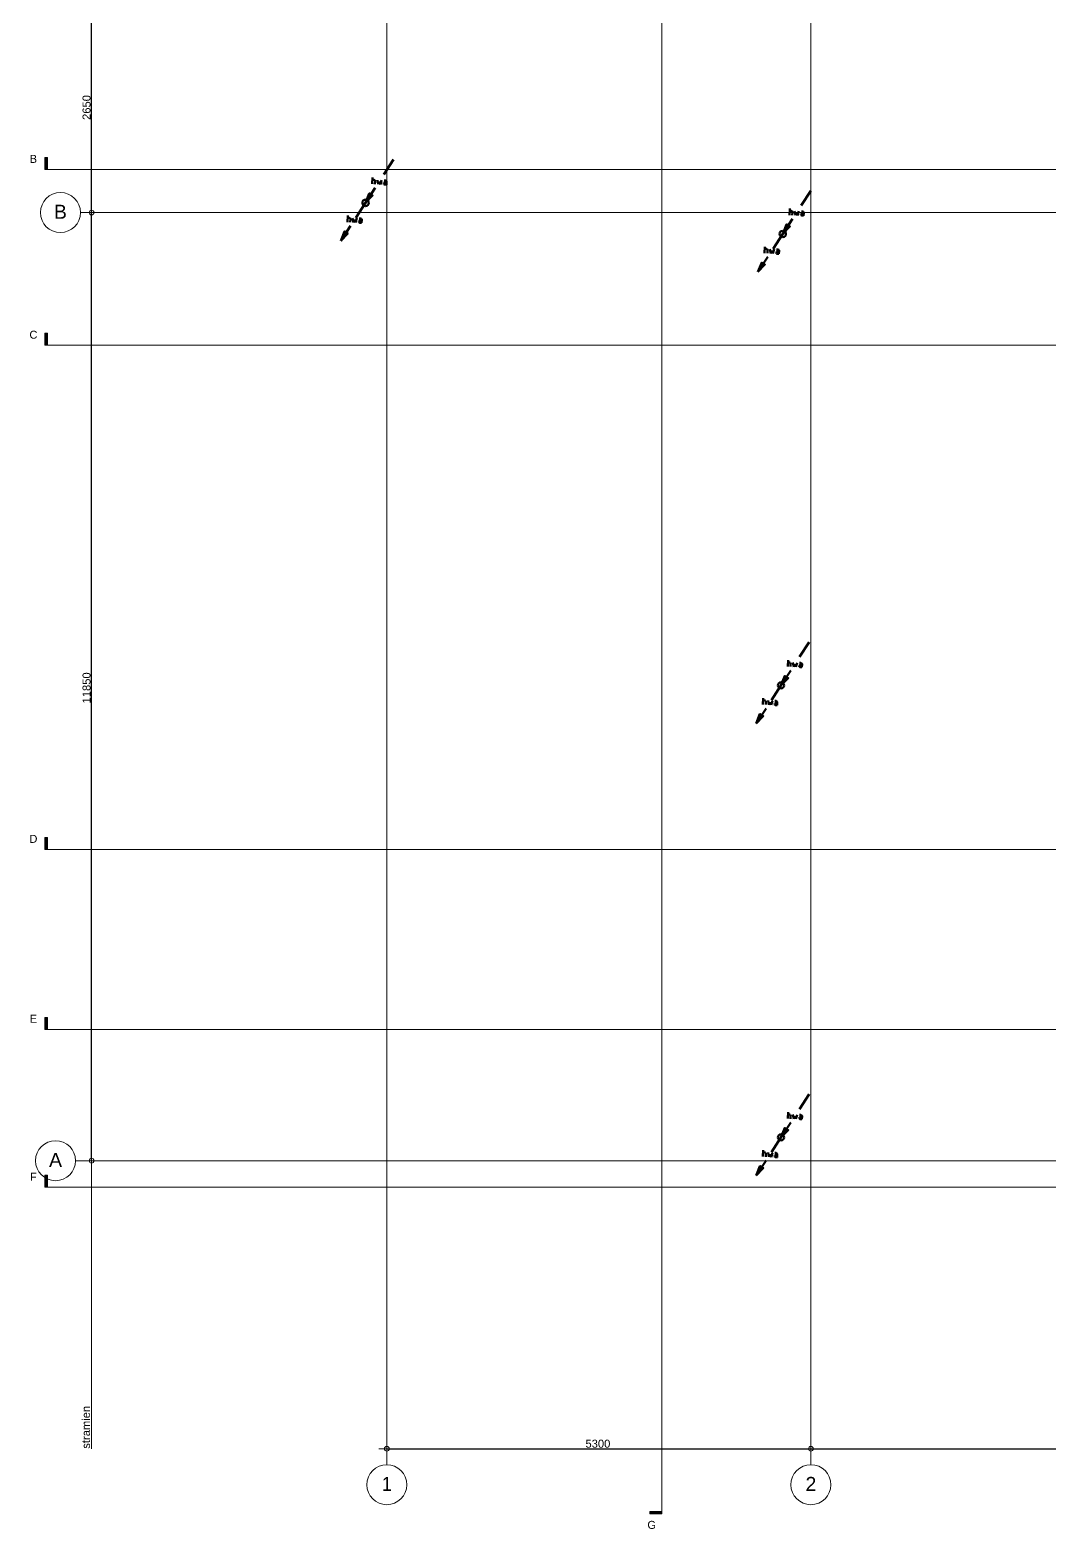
# Model space of a CAD drawing. Header units: metres. Extents: x -4.5 to 35.1, y -3.6 to 25.4.
# Drawn here: x -4.46 to 8.28, y -3.6 to 15.13 of the extents above; entities that cross this region are included whole.
import ezdxf

# ---------------------------------------------------------------- set-up
doc = ezdxf.new("R2010")
doc.units = ezdxf.units.M
doc.header["$PDMODE"] = 65
doc.layers.add('New_A Stramien', color=7, linetype='Continuous', lineweight=13)
doc.layers.add('Standard', color=7, linetype='Continuous', lineweight=25)
doc.styles.add('ARIAL', font='ARIAL.TTF')
doc.dimstyles.new('_DIMSTYLE_3', dxfattribs={"dimtxt": 0.1, "dimasz": 0.2, "dimexe": 0, "dimexo": 0, "dimgap": 0.05, "dimtad": 2, "dimdec": 0, "dimlfac": 1000, "dimrnd": 1, "dimdsep": 46, "dimtxsty": 'ARIAL', "dimblk1": 'ALL_ML_KREIS', "dimblk2": 'ALL_ML_KREIS', "dimsah": 1, "dimcen": 0, "dimclrd": 9, "dimclre": 9, "dimclrt": 9, "dimadec": 0, "dimazin": 0, "dimtfac": 1, "dimtdec": 0, "dimtix": 1, "dimtmove": 2, "dimatfit": 3, "dimfxl": 0, "dimtzin": 0, "dimlwd": 0, "dimlwe": 13, "dimarcsym": 0})

# ---------------------------------------------------------------- blocks, each defined once
blk = doc.blocks.new('COMPLEXOBJECT_1')
at = {"layer": 'Standard', "color": 252, "linetype": 'Continuous', "lineweight": 13, "insert": (0, -3.04), "char_height": 0.175, "width": 0.21605, "attachment_point": 5, "style": 'ARIAL'}
blk.add_mtext('\\W0.90;1', dxfattribs=at)
blk = doc.blocks.new('ALL_ML_KREIS')
at = {"color": 0, "linetype": 'ByBlock', "lineweight": -2}
for p, q in [((-1, 0), (0.5, 0)), ((0, -0.5), (0, 0.5))]:
    blk.add_line(p, q, dxfattribs=at)
blk.add_circle((0, 0), 0.15, dxfattribs=at)
blk = doc.blocks.new('*D11')
at = {"layer": 'DEFPOINTS', "color": 252, "linetype": 'Continuous', "lineweight": 13}
for p in [(0, -2.6), (0, -2.6), (5.3, -2.6)]:
    blk.add_point(p, dxfattribs=at)
at = {"layer": 'Standard', "color": 9, "linetype": 'Continuous', "lineweight": -2}
for p, q in [((0, -2.6), (0, -2.6)), ((5.3, -2.6), (5.3, -2.6))]:
    blk.add_line(p, q, dxfattribs=at)
at = {"layer": 'Standard', "color": 252, "linetype": 'Continuous', "lineweight": -2}
blk.add_line((0, -2.6), (5.3, -2.6), dxfattribs=at)
at = {"layer": 'Standard', "color": 9, "linetype": 'Continuous', "lineweight": 13, "xscale": 0.2, "yscale": 0.2, "zscale": 0.2, "rotation": 180}
blk.add_blockref('ALL_ML_KREIS', (0, -2.6), dxfattribs=at)
at = {"layer": 'Standard', "color": 9, "linetype": 'Continuous', "lineweight": 13, "xscale": 0.2, "yscale": 0.2, "zscale": 0.2}
blk.add_blockref('ALL_ML_KREIS', (5.3, -2.6), dxfattribs=at)
at = {"layer": 'Standard', "color": 9, "linetype": 'Continuous', "lineweight": 13, "insert": (2.638, -2.538), "char_height": 0.1, "width": 0.4, "attachment_point": 5, "style": 'ARIAL'}
blk.add_mtext('\\A1;{5300}', dxfattribs=at)
blk = doc.blocks.new('*D13')
at = {"layer": 'DEFPOINTS', "color": 252, "linetype": 'Continuous', "lineweight": 13}
for p in [(-3.69, 12.85), (-3.69, 1), (-3.69, 1)]:
    blk.add_point(p, dxfattribs=at)
at = {"layer": 'Standard', "color": 9, "linetype": 'Continuous', "lineweight": -2}
for p, q in [((-3.69, 12.85), (-3.69, 12.85)), ((-3.69, 1), (-3.69, 1))]:
    blk.add_line(p, q, dxfattribs=at)
at = {"layer": 'Standard', "color": 252, "linetype": 'Continuous', "lineweight": -2}
blk.add_line((-3.69, 1), (-3.69, 12.85), dxfattribs=at)
at = {"layer": 'Standard', "color": 9, "linetype": 'Continuous', "lineweight": 13, "xscale": 0.2, "yscale": 0.2, "zscale": 0.2}
for p, rotation in [((-3.69, 12.85), 90), ((-3.69, 1), -90.00000000000001)]:
    blk.add_blockref('ALL_ML_KREIS', p, dxfattribs=dict(at, rotation=rotation))
at = {"layer": 'Standard', "color": 9, "linetype": 'Continuous', "lineweight": 13, "insert": (-3.752, 6.909), "char_height": 0.1, "width": 0.5, "attachment_point": 5, "rotation": 90, "style": 'ARIAL'}
blk.add_mtext('\\A1;{11850}', dxfattribs=at)
blk = doc.blocks.new('*D14')
at = {"layer": 'DEFPOINTS', "color": 252, "linetype": 'Continuous', "lineweight": 13}
for p in [(-3.69, 15.5), (-3.69, 12.85), (-3.69, 12.85)]:
    blk.add_point(p, dxfattribs=at)
at = {"layer": 'Standard', "color": 9, "linetype": 'Continuous', "lineweight": -2}
for p, q in [((-3.69, 15.5), (-3.69, 15.5)), ((-3.69, 12.85), (-3.69, 12.85))]:
    blk.add_line(p, q, dxfattribs=at)
at = {"layer": 'Standard', "color": 252, "linetype": 'Continuous', "lineweight": -2}
blk.add_line((-3.69, 12.85), (-3.69, 15.5), dxfattribs=at)
at = {"layer": 'Standard', "color": 9, "linetype": 'Continuous', "lineweight": 13, "xscale": 0.2, "yscale": 0.2, "zscale": 0.2}
for p, rotation in [((-3.69, 15.5), 90), ((-3.69, 12.85), -90.00000000000001)]:
    blk.add_blockref('ALL_ML_KREIS', p, dxfattribs=dict(at, rotation=rotation))
at = {"layer": 'Standard', "color": 9, "linetype": 'Continuous', "lineweight": 13, "insert": (-3.752, 14.163), "char_height": 0.1, "width": 0.4, "attachment_point": 5, "rotation": 90, "style": 'ARIAL'}
blk.add_mtext('\\A1;{2650}', dxfattribs=at)
blk = doc.blocks.new('NSY101')
at = {"color": 0, "linetype": 'ByBlock', "lineweight": -2}
blk.add_circle((0, 0), 0.05, dxfattribs=at)
blk = doc.blocks.new('*D16')
at = {"layer": 'DEFPOINTS', "color": 252, "linetype": 'Continuous', "lineweight": 13}
for p in [(0, -2.6), (0, -2.6), (5.3, -2.6)]:
    blk.add_point(p, dxfattribs=at)
at = {"layer": 'Standard', "color": 9, "linetype": 'Continuous', "lineweight": -2}
for p, q in [((0, -2.6), (0, -2.6)), ((5.3, -2.6), (5.3, -2.6))]:
    blk.add_line(p, q, dxfattribs=at)
at = {"layer": 'Standard', "color": 252, "linetype": 'Continuous', "lineweight": -2}
blk.add_line((0, -2.6), (5.3, -2.6), dxfattribs=at)
at = {"layer": 'Standard', "color": 9, "linetype": 'Continuous', "lineweight": 13, "xscale": 0.2, "yscale": 0.2, "zscale": 0.2, "rotation": 180}
blk.add_blockref('ALL_ML_KREIS', (0, -2.6), dxfattribs=at)
at = {"layer": 'Standard', "color": 9, "linetype": 'Continuous', "lineweight": 13, "xscale": 0.2, "yscale": 0.2, "zscale": 0.2}
blk.add_blockref('ALL_ML_KREIS', (5.3, -2.6), dxfattribs=at)
at = {"layer": 'Standard', "color": 9, "linetype": 'Continuous', "lineweight": 13, "insert": (2.638, -2.538), "char_height": 0.1, "width": 0.4, "attachment_point": 5, "style": 'ARIAL'}
blk.add_mtext('\\A1;{5300}', dxfattribs=at)
blk = doc.blocks.new('*D17')
at = {"layer": 'DEFPOINTS', "color": 252, "linetype": 'Continuous', "lineweight": 13}
for p in [(5.3, -2.6), (5.3, -2.6), (13.6, -2.6)]:
    blk.add_point(p, dxfattribs=at)
at = {"layer": 'Standard', "color": 9, "linetype": 'Continuous', "lineweight": -2}
for p, q in [((5.3, -2.6), (5.3, -2.6)), ((13.6, -2.6), (13.6, -2.6))]:
    blk.add_line(p, q, dxfattribs=at)
at = {"layer": 'Standard', "color": 252, "linetype": 'Continuous', "lineweight": -2}
blk.add_line((5.3, -2.6), (13.6, -2.6), dxfattribs=at)
at = {"layer": 'Standard', "color": 9, "linetype": 'Continuous', "lineweight": 13, "xscale": 0.2, "yscale": 0.2, "zscale": 0.2, "rotation": 180}
blk.add_blockref('ALL_ML_KREIS', (5.3, -2.6), dxfattribs=at)
at = {"layer": 'Standard', "color": 9, "linetype": 'Continuous', "lineweight": 13, "xscale": 0.2, "yscale": 0.2, "zscale": 0.2}
blk.add_blockref('ALL_ML_KREIS', (13.6, -2.6), dxfattribs=at)
at = {"layer": 'Standard', "color": 9, "linetype": 'Continuous', "lineweight": 13, "insert": (9.438, -2.538), "char_height": 0.1, "width": 0.4, "attachment_point": 5, "style": 'ARIAL'}
blk.add_mtext('\\A1;{8300}', dxfattribs=at)
blk = doc.blocks.new('COMPLEXOBJECT_2')
at = {"layer": 'Standard', "color": 252, "linetype": 'Continuous', "lineweight": 13, "insert": (5.3, -3.04), "char_height": 0.175, "width": 0.22374, "attachment_point": 5, "style": 'ARIAL'}
blk.add_mtext('\\W0.99;2', dxfattribs=at)
blk = doc.blocks.new('COMPLEXOBJECT_6')
at = {"layer": 'Standard', "color": 252, "linetype": 'Continuous', "lineweight": 13, "insert": (-4.079, 12.86), "char_height": 0.175, "width": 0.24966, "attachment_point": 5, "style": 'ARIAL'}
blk.add_mtext('\\W0.99;B', dxfattribs=at)
blk = doc.blocks.new('COMPLEXOBJECT_7')
at = {"layer": 'Standard', "color": 252, "linetype": 'Continuous', "lineweight": 13, "insert": (-4.14, 1.01), "char_height": 0.175, "width": 0.24966, "attachment_point": 5, "style": 'ARIAL'}
blk.add_mtext('\\W0.99;A', dxfattribs=at)

msp = doc.modelspace()

# ---------------------------------------------------------------- hatches: boundary and pattern name
at = {"layer": 'Standard', "linetype": 'Continuous', "lineweight": 13}
for points in [[(-4.2721, 13.3895), (-4.2421, 13.3895), (-4.2421, 13.5395), (-4.2721, 13.5395)], [(-4.2721, 11.1917), (-4.2421, 11.1917), (-4.2421, 11.3417), (-4.2721, 11.3417)], [(-4.2721, 4.8908), (-4.2421, 4.8908), (-4.2421, 5.0408), (-4.2721, 5.0408)], [(-4.2721, 2.6413), (-4.2421, 2.6413), (-4.2421, 2.7913), (-4.2721, 2.7913)], [(-4.2721, 0.6673), (-4.2421, 0.6673), (-4.2421, 0.8173), (-4.2721, 0.8173)], [(3.4354, -3.4138), (3.4354, -3.3838), (3.2854, -3.3838), (3.2854, -3.4138)], [(3.4354, -3.4138), (3.4354, -3.3838), (3.2854, -3.3838), (3.2854, -3.4138)]]:
    msp.add_hatch(color=0, dxfattribs=at).paths.add_polyline_path(points)

# ---------------------------------------------------------------- linework, layer by layer
at = {"layer": 'New_A Stramien', "color": 252, "linetype": 'Continuous', "lineweight": 13}
for p, q in [((0, -1.8), (0, 23.46)), ((0, -1.8), (0, 23.46)), ((0, -1.8), (0, 23.46)), ((5.3, -1.8), (5.3, 23.46)), ((5.3, -1.8), (5.3, 23.46)), ((-2.8287, 12.85), (-3.8287, 12.85)), ((-2.8287, 12.85), (25.9613, 12.85)), ((-2.8287, 12.85), (25.9613, 12.85)), ((-2.89, 1), (-3.89, 1)), ((-2.89, 1), (25.9, 1)), ((-2.89, 1), (25.9, 1)), ((0, -1.8), (0, -2.8)), ((0, -1.8), (0, -2.8)), ((5.3, -1.8), (5.3, -2.8))]:
    msp.add_line(p, q, dxfattribs=at)
for centre, start, end in [((-4.0787, 12.85), 0, 180), ((-4.0787, 12.85), 180, 0), ((-4.14, 1), 0, 180), ((-4.14, 1), 180, 0), ((0, -3.05), 90, 270), ((0, -3.05), 90, 270), ((0, -3.05), 270, 90), ((0, -3.05), 270, 90), ((5.3, -3.05), 90, 270), ((5.3, -3.05), 270, 90)]:
    msp.add_arc(centre, 0.25, start, end, dxfattribs=at)
at = {"layer": 'Standard', "color": 252, "linetype": 'Continuous', "lineweight": 13}
for p, q in [((3.4354, -3.2638), (3.4354, 25.0491)), ((3.4354, -3.2638), (3.4354, 25.0491)), ((3.4354, -3.2638), (3.4354, 25.0491)), ((-4.2421, 13.5395), (-4.2721, 13.5395)), ((-4.2721, 13.5395), (-4.2721, 13.3895)), ((-4.2421, 13.3895), (-4.2421, 13.5395)), ((-4.2721, 13.3895), (-4.2421, 13.3895)), ((-4.2721, 13.3895), (-3.7621, 13.3895)), ((-4.1221, 13.3895), (26.8317, 13.3895)), ((-4.1221, 13.3895), (26.8317, 13.3895)), ((-4.2421, 11.3417), (-4.2721, 11.3417)), ((-4.2721, 11.3417), (-4.2721, 11.1917)), ((-4.2421, 11.1917), (-4.2421, 11.3417)), ((-4.2721, 11.1917), (-4.2421, 11.1917)), ((-4.2721, 11.1917), (-3.7621, 11.1917)), ((-4.1221, 11.1917), (26.8317, 11.1917)), ((-4.1221, 11.1917), (26.8317, 11.1917)), ((-4.2421, 5.0408), (-4.2721, 5.0408)), ((-4.2721, 5.0408), (-4.2721, 4.8908)), ((-4.2721, 4.8908), (-4.2421, 4.8908)), ((-4.2721, 4.8908), (-3.7621, 4.8908)), ((-4.2421, 4.8908), (-4.2421, 5.0408)), ((-4.1221, 4.8908), (26.8317, 4.8908)), ((-4.1221, 4.8908), (26.8317, 4.8908)), ((-4.2421, 2.7913), (-4.2721, 2.7913)), ((-4.2721, 2.7913), (-4.2721, 2.6413)), ((-4.2721, 2.6413), (-4.2421, 2.6413)), ((-4.2721, 2.6413), (-3.7621, 2.6413)), ((-4.2421, 2.6413), (-4.2421, 2.7913)), ((-4.1221, 2.6413), (26.8317, 2.6413)), ((-4.1221, 2.6413), (26.8317, 2.6413)), ((-3.69, 1), (-3.69, -2.6)), ((-3.69, 1), (-3.69, -2.6)), ((-4.2421, 0.8173), (-4.2721, 0.8173)), ((-4.2721, 0.8173), (-4.2721, 0.6673)), ((-4.2421, 0.6673), (-4.2421, 0.8173)), ((-4.2721, 0.6673), (-4.2421, 0.6673)), ((-4.2721, 0.6673), (-3.7621, 0.6673)), ((-4.1221, 0.6673), (26.8317, 0.6673)), ((-4.1221, 0.6673), (26.8317, 0.6673)), ((3.4354, -3.4138), (3.4354, -2.9038)), ((3.4354, -3.4138), (3.4354, -2.9038)), ((3.4354, -3.3838), (3.2854, -3.3838)), ((3.2854, -3.3838), (3.2854, -3.4138)), ((3.4354, -3.3838), (3.2854, -3.3838)), ((3.2854, -3.3838), (3.2854, -3.4138)), ((3.2854, -3.4138), (3.4354, -3.4138)), ((3.2854, -3.4138), (3.4354, -3.4138)), ((3.4354, -3.4138), (3.4354, -3.3838)), ((3.4354, -3.4138), (3.4354, -3.3838))]:
    msp.add_line(p, q, dxfattribs=at)
at = {"layer": 'Standard', "color": 4, "linetype": 'Continuous', "lineweight": 50}
for p, q in [((-0.0359, 13.3257), (0.0845, 13.5114)), ((-0.2665, 12.9706), (-0.1441, 13.1584)), ((-0.1829, 13.2073), (-0.1788, 13.2869)), ((-0.1808, 13.2604), (-0.1604, 13.2584)), ((-0.1502, 13.2543), (-0.1604, 13.2584)), ((-0.1461, 13.242), (-0.1502, 13.2543)), ((-0.1461, 13.242), (-0.1482, 13.2053)), ((-0.1176, 13.2563), (-0.1074, 13.2032)), ((-0.1074, 13.2032), (-0.0931, 13.2379)), ((-0.0931, 13.2379), (-0.0808, 13.2012)), ((-0.0808, 13.2012), (-0.0645, 13.2543)), ((-0.0359, 13.2216), (-0.04, 13.2134)), ((-0.04, 13.2134), (-0.0359, 13.2032)), ((-0.0257, 13.2257), (-0.0359, 13.2216)), ((-0.0359, 13.2032), (-0.0278, 13.1991)), ((-0.0339, 13.2522), (-0.0176, 13.2522)), ((-0.0053, 13.1971), (-0.0278, 13.1991)), ((-0.0257, 13.2257), (-0.0033, 13.2237)), ((-0.0074, 13.2461), (-0.0176, 13.2522)), ((-0.0033, 13.2359), (-0.0074, 13.2461)), ((-0.0033, 13.2359), (-0.0053, 13.1971)), ((5.1785, 12.9378), (5.2989, 13.1235)), ((-0.3869, 12.7849), (-0.2665, 12.9706)), ((-0.3033, 12.9869), (-0.3053, 12.9706)), ((-0.3053, 12.9706), (-0.3033, 12.9563)), ((-0.2951, 12.9992), (-0.3033, 12.9869)), ((-0.3033, 12.9563), (-0.2951, 12.944)), ((-0.2808, 13.0073), (-0.2951, 12.9992)), ((-0.2951, 12.944), (-0.2808, 12.9359)), ((-0.2665, 13.0114), (-0.2808, 13.0073)), ((-0.2808, 12.9359), (-0.2665, 12.9318)), ((-0.2502, 13.0073), (-0.2665, 13.0114)), ((-0.2665, 12.9318), (-0.2502, 12.9359)), ((-0.238, 12.9992), (-0.2502, 13.0073)), ((-0.2502, 12.9359), (-0.238, 12.944)), ((-0.2298, 12.9869), (-0.238, 12.9992)), ((-0.238, 12.944), (-0.2298, 12.9563)), ((-0.2257, 12.9706), (-0.2298, 12.9869)), ((-0.2298, 12.9563), (-0.2257, 12.9706)), ((-0.4925, 12.7317), (-0.4884, 12.8113)), ((-0.4904, 12.7848), (-0.47, 12.7828)), ((-0.4598, 12.7787), (-0.47, 12.7828)), ((-0.4557, 12.7664), (-0.4598, 12.7787)), ((-0.4557, 12.7664), (-0.4577, 12.7297)), ((-0.4272, 12.7807), (-0.4169, 12.7276)), ((-0.4169, 12.7276), (-0.4027, 12.7623)), ((-0.4027, 12.7623), (-0.3904, 12.7256)), ((-0.3904, 12.7256), (-0.3741, 12.7787)), ((-0.3455, 12.746), (-0.3496, 12.7378)), ((-0.3353, 12.7501), (-0.3455, 12.746)), ((-0.3435, 12.7766), (-0.3272, 12.7766)), ((-0.3353, 12.7501), (-0.3129, 12.7481)), ((-0.3169, 12.7705), (-0.3272, 12.7766)), ((-0.3129, 12.7603), (-0.3169, 12.7705)), ((-0.3129, 12.7603), (-0.3149, 12.7215)), ((4.9479, 12.5827), (5.0704, 12.7705)), ((5.0316, 12.8194), (5.0357, 12.899)), ((5.0336, 12.8725), (5.054, 12.8705)), ((5.0643, 12.8664), (5.054, 12.8705)), ((5.0683, 12.8541), (5.0643, 12.8664)), ((5.0683, 12.8541), (5.0663, 12.8174)), ((5.0969, 12.8684), (5.1071, 12.8154)), ((5.1071, 12.8154), (5.1214, 12.85)), ((5.1214, 12.85), (5.1336, 12.8133)), ((5.1336, 12.8133), (5.15, 12.8664)), ((5.1785, 12.8337), (5.1745, 12.8256)), ((5.1745, 12.8256), (5.1785, 12.8154)), ((5.1887, 12.8378), (5.1785, 12.8337)), ((5.1785, 12.8154), (5.1867, 12.8113)), ((5.1806, 12.8643), (5.1969, 12.8643)), ((5.2091, 12.8092), (5.1867, 12.8113)), ((5.1887, 12.8378), (5.2112, 12.8358)), ((5.2071, 12.8582), (5.1969, 12.8643)), ((5.2112, 12.848), (5.2071, 12.8582)), ((5.2112, 12.848), (5.2091, 12.8092)), ((-0.5761, 12.495), (-0.4537, 12.6828)), ((-0.3496, 12.7378), (-0.3455, 12.7276)), ((-0.3455, 12.7276), (-0.3374, 12.7236)), ((-0.3149, 12.7215), (-0.3374, 12.7236)), ((4.8275, 12.397), (4.9479, 12.5827)), ((4.9112, 12.599), (4.9092, 12.5827)), ((4.9092, 12.5827), (4.9112, 12.5684)), ((4.9194, 12.6113), (4.9112, 12.599)), ((4.9112, 12.5684), (4.9194, 12.5562)), ((4.9336, 12.6194), (4.9194, 12.6113)), ((4.9194, 12.5562), (4.9336, 12.548)), ((4.9479, 12.6235), (4.9336, 12.6194)), ((4.9642, 12.6194), (4.9479, 12.6235)), ((4.9765, 12.6113), (4.9642, 12.6194)), ((4.9642, 12.548), (4.9765, 12.5562)), ((4.9847, 12.599), (4.9765, 12.6113)), ((4.9765, 12.5562), (4.9847, 12.5684)), ((4.9887, 12.5827), (4.9847, 12.599)), ((4.9847, 12.5684), (4.9887, 12.5827)), ((4.722, 12.3438), (4.7261, 12.4234)), ((4.724, 12.3969), (4.7445, 12.3949)), ((4.7547, 12.3908), (4.7445, 12.3949)), ((4.7588, 12.3785), (4.7547, 12.3908)), ((4.7588, 12.3785), (4.7567, 12.3418)), ((4.7873, 12.3928), (4.7975, 12.3398)), ((4.7975, 12.3398), (4.8118, 12.3744)), ((4.8118, 12.3744), (4.824, 12.3377)), ((4.824, 12.3377), (4.8404, 12.3908)), ((4.871, 12.3887), (4.8873, 12.3887)), ((4.8975, 12.3826), (4.8873, 12.3887)), ((4.9016, 12.3724), (4.8975, 12.3826)), ((4.9016, 12.3724), (4.8995, 12.3336)), ((4.9336, 12.548), (4.9479, 12.5439)), ((4.9479, 12.5439), (4.9642, 12.548)), ((4.6383, 12.1071), (4.7608, 12.2949)), ((4.869, 12.3581), (4.8649, 12.35)), ((4.8649, 12.35), (4.869, 12.3398)), ((4.8791, 12.3622), (4.869, 12.3581)), ((4.869, 12.3398), (4.8771, 12.3357)), ((4.8995, 12.3336), (4.8771, 12.3357)), ((4.8791, 12.3622), (4.9016, 12.3602)), ((5.1569, 7.2954), (5.2773, 7.4811)), ((4.9263, 6.9403), (5.0488, 7.1281)), ((5.01, 7.177), (5.0141, 7.2566)), ((5.012, 7.2301), (5.0324, 7.2281)), ((5.0427, 7.224), (5.0324, 7.2281)), ((5.0467, 7.2117), (5.0427, 7.224)), ((5.0467, 7.2117), (5.0447, 7.175)), ((5.0753, 7.226), (5.0855, 7.1729)), ((5.0855, 7.1729), (5.0998, 7.2076)), ((5.0998, 7.2076), (5.112, 7.1709)), ((5.112, 7.1709), (5.1284, 7.224)), ((5.1569, 7.1913), (5.1529, 7.1831)), ((5.1529, 7.1831), (5.1569, 7.1729)), ((5.1672, 7.1954), (5.1569, 7.1913)), ((5.1569, 7.1729), (5.1651, 7.1689)), ((5.159, 7.2219), (5.1753, 7.2219)), ((5.1876, 7.1668), (5.1651, 7.1689)), ((5.1672, 7.1954), (5.1896, 7.1934)), ((5.1855, 7.2158), (5.1753, 7.2219)), ((5.1896, 7.2056), (5.1855, 7.2158)), ((5.1896, 7.2056), (5.1876, 7.1668)), ((4.8059, 6.7546), (4.9263, 6.9403)), ((4.8896, 6.9566), (4.8876, 6.9403)), ((4.8876, 6.9403), (4.8896, 6.926)), ((4.8978, 6.9689), (4.8896, 6.9566)), ((4.912, 6.977), (4.8978, 6.9689)), ((4.9263, 6.9811), (4.912, 6.977)), ((4.9426, 6.977), (4.9263, 6.9811)), ((4.9549, 6.9689), (4.9426, 6.977)), ((4.9631, 6.9566), (4.9549, 6.9689)), ((4.9671, 6.9403), (4.9631, 6.9566)), ((4.9631, 6.926), (4.9671, 6.9403)), ((4.7004, 6.7014), (4.7045, 6.781)), ((4.7024, 6.7545), (4.7229, 6.7525)), ((4.7331, 6.7484), (4.7229, 6.7525)), ((4.7372, 6.7361), (4.7331, 6.7484)), ((4.7657, 6.7504), (4.7759, 6.6974)), ((4.8024, 6.6953), (4.8188, 6.7484)), ((4.8494, 6.7463), (4.8657, 6.7463)), ((4.8759, 6.7402), (4.8657, 6.7463)), ((4.8896, 6.926), (4.8978, 6.9138)), ((4.8978, 6.9138), (4.912, 6.9056)), ((4.912, 6.9056), (4.9263, 6.9015)), ((4.9263, 6.9015), (4.9426, 6.9056)), ((4.9426, 6.9056), (4.9549, 6.9138)), ((4.9549, 6.9138), (4.9631, 6.926)), ((4.6167, 6.4647), (4.7392, 6.6525)), ((4.7372, 6.7361), (4.7351, 6.6994)), ((4.7759, 6.6974), (4.7902, 6.732)), ((4.7902, 6.732), (4.8024, 6.6953)), ((4.8474, 6.7157), (4.8433, 6.7076)), ((4.8433, 6.7076), (4.8474, 6.6974)), ((4.8576, 6.7198), (4.8474, 6.7157)), ((4.8474, 6.6974), (4.8555, 6.6933)), ((4.8779, 6.6912), (4.8555, 6.6933)), ((4.8576, 6.7198), (4.88, 6.7178)), ((4.88, 6.73), (4.8759, 6.7402)), ((4.88, 6.73), (4.8779, 6.6912)), ((5.1569, 1.6454), (5.2773, 1.8311)), ((5.01, 1.527), (5.0141, 1.6066)), ((5.012, 1.5801), (5.0324, 1.5781)), ((5.0427, 1.574), (5.0324, 1.5781)), ((5.0467, 1.5617), (5.0427, 1.574)), ((5.0467, 1.5617), (5.0447, 1.525)), ((5.0753, 1.576), (5.0855, 1.5229)), ((5.0855, 1.5229), (5.0998, 1.5576)), ((5.0998, 1.5576), (5.112, 1.5209)), ((5.112, 1.5209), (5.1284, 1.574)), ((5.1569, 1.5413), (5.1529, 1.5331)), ((5.1529, 1.5331), (5.1569, 1.5229)), ((5.1672, 1.5454), (5.1569, 1.5413)), ((5.1569, 1.5229), (5.1651, 1.5189)), ((5.159, 1.5719), (5.1753, 1.5719)), ((5.1876, 1.5168), (5.1651, 1.5189)), ((5.1672, 1.5454), (5.1896, 1.5434)), ((5.1855, 1.5658), (5.1753, 1.5719)), ((5.1896, 1.5556), (5.1855, 1.5658)), ((5.1896, 1.5556), (5.1876, 1.5168)), ((4.8978, 1.3189), (4.8896, 1.3066)), ((4.912, 1.327), (4.8978, 1.3189)), ((4.9263, 1.3311), (4.912, 1.327)), ((4.9263, 1.2903), (5.0488, 1.4781)), ((4.9426, 1.327), (4.9263, 1.3311)), ((4.9549, 1.3189), (4.9426, 1.327)), ((4.9631, 1.3066), (4.9549, 1.3189)), ((4.7004, 1.0514), (4.7045, 1.131)), ((4.8059, 1.1046), (4.9263, 1.2903)), ((4.8896, 1.3066), (4.8876, 1.2903)), ((4.8876, 1.2903), (4.8896, 1.276)), ((4.8896, 1.276), (4.8978, 1.2638)), ((4.8978, 1.2638), (4.912, 1.2556)), ((4.912, 1.2556), (4.9263, 1.2515)), ((4.9263, 1.2515), (4.9426, 1.2556)), ((4.9426, 1.2556), (4.9549, 1.2638)), ((4.9549, 1.2638), (4.9631, 1.276)), ((4.9671, 1.2903), (4.9631, 1.3066)), ((4.9631, 1.276), (4.9671, 1.2903)), ((4.6167, 0.8147), (4.7392, 1.0025)), ((4.7024, 1.1045), (4.7229, 1.1025)), ((4.7331, 1.0984), (4.7229, 1.1025)), ((4.7372, 1.0861), (4.7331, 1.0984)), ((4.7372, 1.0861), (4.7351, 1.0494)), ((4.7657, 1.1004), (4.7759, 1.0474)), ((4.7759, 1.0474), (4.7902, 1.082)), ((4.7902, 1.082), (4.8024, 1.0453)), ((4.8024, 1.0453), (4.8188, 1.0984)), ((4.8474, 1.0657), (4.8433, 1.0576)), ((4.8433, 1.0576), (4.8474, 1.0474)), ((4.8576, 1.0698), (4.8474, 1.0657)), ((4.8474, 1.0474), (4.8555, 1.0433)), ((4.8494, 1.0963), (4.8657, 1.0963)), ((4.8779, 1.0412), (4.8555, 1.0433)), ((4.8576, 1.0698), (4.88, 1.0678)), ((4.8759, 1.0902), (4.8657, 1.0963)), ((4.88, 1.08), (4.8759, 1.0902)), ((4.88, 1.08), (4.8779, 1.0412))]:
    msp.add_line(p, q, dxfattribs=at)
at = {"layer": 'Standard', "color": 7, "linetype": 'Continuous', "lineweight": 50}
for points in [[(-0.2665, 12.9706), (-0.2196, 13.089), (-0.1768, 13.0624), (-0.2665, 12.9706)], [(-0.5761, 12.495), (-0.5292, 12.6134), (-0.4884, 12.5868), (-0.5761, 12.495)], [(4.9479, 12.5827), (4.9949, 12.7011), (5.0377, 12.6745), (4.9479, 12.5827)], [(4.6383, 12.1071), (4.6853, 12.2255), (4.7261, 12.1989), (4.6383, 12.1071)], [(4.9263, 6.9403), (4.9733, 7.0587), (5.0161, 7.0321), (4.9263, 6.9403)], [(4.6167, 6.4647), (4.6637, 6.5831), (4.7045, 6.5565), (4.6167, 6.4647)], [(4.9263, 1.2903), (4.9733, 1.4087), (5.0161, 1.3821), (4.9263, 1.2903)], [(4.6167, 0.8147), (4.6637, 0.9331), (4.7045, 0.9065), (4.6167, 0.8147)]]:
    msp.add_lwpolyline(points, close=True, dxfattribs=at)

# ---------------------------------------------------------------- block references
at = {"layer": 'New_A Stramien', "color": 252, "linetype": 'Continuous', "lineweight": 13, "xscale": 1e-09, "yscale": 1e-09, "zscale": 1e-09}
for p in [(-2.8287, 12.85), (-2.8287, 12.85), (-2.89, 1), (-2.89, 1), (0, -1.8), (0, -1.8), (0, -1.8), (0, -1.8), (5.3, -1.8), (5.3, -1.8)]:
    msp.add_blockref('NSY101', p, dxfattribs=at)
at = {"layer": 'Standard', "color": 252, "linetype": 'Continuous', "lineweight": 13}
for name in ['COMPLEXOBJECT_1', 'COMPLEXOBJECT_2', 'COMPLEXOBJECT_6', 'COMPLEXOBJECT_7']:
    msp.add_blockref(name, (0, 0), dxfattribs=at)

# ---------------------------------------------------------------- texts
at = {"layer": 'Standard', "color": 252, "linetype": 'Continuous', "lineweight": 13, "char_height": 0.1, "attachment_point": 4, "style": 'ARIAL'}
for s, insert, width in [('\\W0.99;B', (-4.4628, 13.5211), 0.142664), ('\\W0.99;C', (-4.4665, 11.3225), 0.151357), ('\\W0.99;D', (-4.4665, 5.0225), 0.151357), ('\\W0.99;E', (-4.4628, 2.7729), 0.142664), ('\\W0.98;F', (-4.4591, 0.799), 0.133963), ('\\W0.98;G', (3.2569, -3.553), 0.157531), ('\\W0.98;G', (3.2569, -3.553), 0.157531)]:
    msp.add_mtext(s, dxfattribs=dict(at, insert=insert, width=width))
at = {"layer": 'Standard', "color": 252, "linetype": 'Continuous', "lineweight": 13, "insert": (-3.7084, -2.6), "char_height": 0.1, "width": 0.588485, "attachment_point": 7, "rotation": 90, "style": 'ARIAL'}
msp.add_mtext('\\W1.00;stramien', dxfattribs=at)
msp.add_mtext('\\W1.00;stramien', dxfattribs=at)

# ---------------------------------------------------------------- dimensions: what is measured, and where the dimension line sits
at = {"layer": 'Standard', "color": 252, "linetype": 'Continuous', "lineweight": 13}
for base, p1, p2, picture, middle in [((-3.69, 15.5), (-3.69, 12.85), (-3.69, 15.5), '*D14', (-3.7517, 14.163)), ((-3.69, 12.85), (-3.69, 1), (-3.69, 12.85), '*D13', (-3.7517, 6.9091))]:
    dim = msp.add_linear_dim(base=base, p1=p1, p2=p2, angle=90, dimstyle='_DIMSTYLE_3', override={"dimpost": '<>', "dimclrd": 9, "dimclre": 9, "dimclrt": 9, "dimlwd": 0, "dimlwe": 13}, dxfattribs=at)
    dim.commit()
    dim.dimension.update_dxf_attribs({"geometry": picture, "text_midpoint": middle, "dimtype": 160})
for base, p1, p2, picture, middle in [((5.3, -2.6), (0, -2.6), (5.3, -2.6), '*D11', (2.638, -2.5382)), ((5.3, -2.6), (0, -2.6), (5.3, -2.6), '*D16', (2.638, -2.5382)), ((13.6, -2.6), (5.3, -2.6), (13.6, -2.6), '*D17', (9.438, -2.5382))]:
    dim = msp.add_linear_dim(base=base, p1=p1, p2=p2, dimstyle='_DIMSTYLE_3', override={"dimpost": '<>', "dimclrd": 9, "dimclre": 9, "dimclrt": 9, "dimlwd": 0, "dimlwe": 13}, dxfattribs=at)
    dim.commit()
    dim.dimension.update_dxf_attribs({"geometry": picture, "text_midpoint": middle, "dimtype": 160})

doc.saveas('drawing.dxf')
